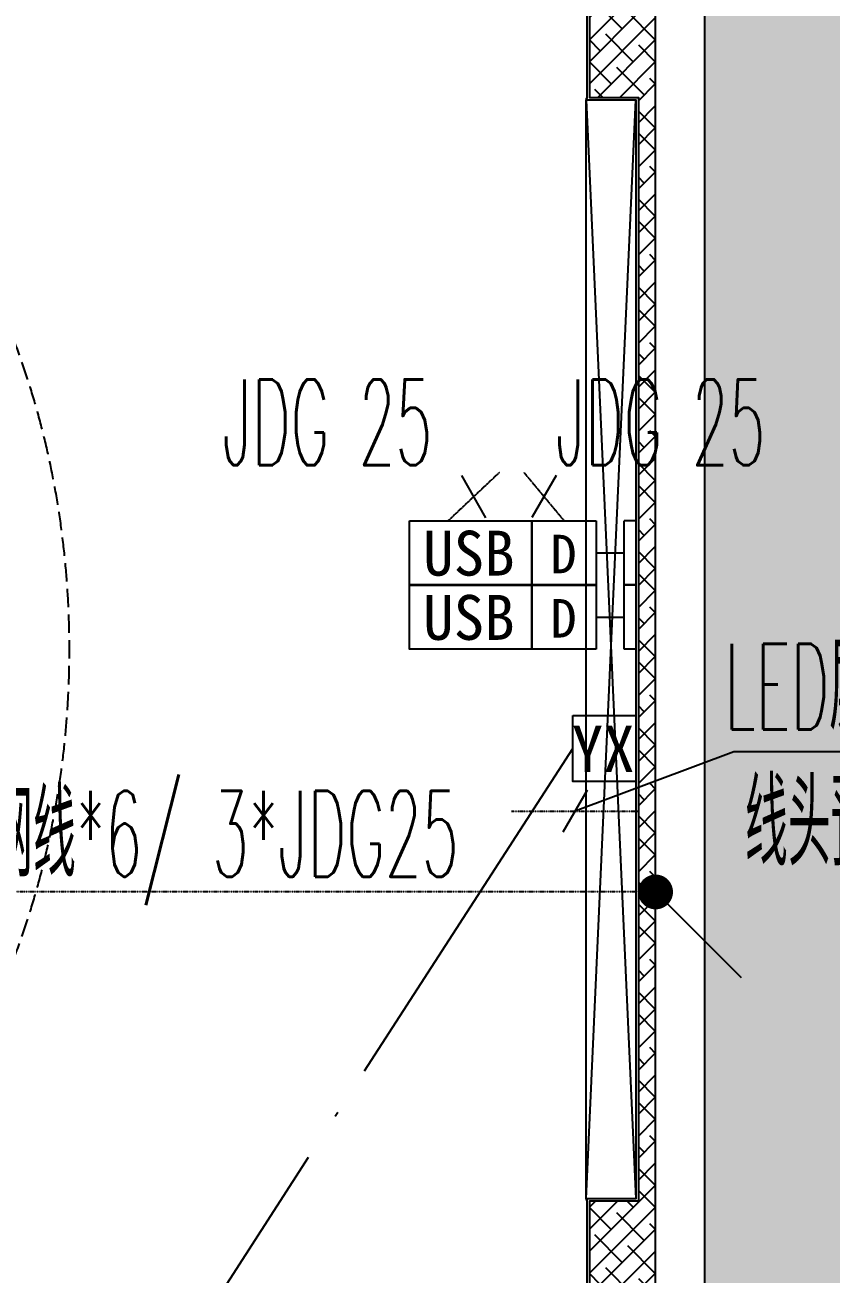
# Model space of a CAD drawing. Extents: x -284868 to 304789, y -137694 to 137894.
# Drawn here: x 264809 to 268094, y -92335 to -87243 of the extents above; entities that cross this region are included whole.
import ezdxf
from ezdxf.enums import TextEntityAlignment as Align

# ---------------------------------------------------------------- set-up
doc = ezdxf.new("R2010")
doc.units = 0
for name, pattern in [('BORDER2', [0.875, 0.25, -0.125, 0.25, -0.125, 0, -0.125]), ('DASH', [0.35, 0.25, -0.1]), ('DOTE', [2.42, 2, -0.2, 0.02, -0.2])]:
    doc.linetypes.add(name, pattern=pattern)
doc.layers.get('0').update_dxf_attribs({"linetype": 'CONTINUOUS'})
for name, color, linetype in [('0-墙', 4, 'CONTINUOUS'), ('0-非设计区域', 251, 'CONTINUOUS'), ('EM-SOCKET', 220, 'CONTINUOUS'), ('EM-插座', 240, 'CONTINUOUS'), ('LWIRE', 4, 'CONTINUOUS'), ('P-完成面', 42, 'CONTINUOUS'), ('P-平面家具', 3, 'CONTINUOUS'), ('TEXT_照明_回路标注', 41, 'CONTINUOUS'), ('WIRE-广播线', 220, 'DOTE'), ('WIRE-网络', 130, 'BORDER2')]:
    doc.layers.add(name, color=color, linetype=linetype)
doc.styles.add('20091229Typical Floor GP$0$宋体', font='', dxfattribs={"height": 2.5})
doc.styles.add('HZ_e', font='simplex.shx', dxfattribs={"width": 0.8, "bigfont": 'hztxt.shx'})
doc.styles.get("Standard").update_dxf_attribs({"font": 'GBENOR', "bigfont": 'GBCBIG'})
doc.styles.add('宋体', font='')
doc.styles.get('20091229Typical Floor GP$0$宋体').set_extended_font_data('SimSun')
doc.styles.get('宋体').set_extended_font_data('SimSun')

# ---------------------------------------------------------------- blocks, each defined once
blk = doc.blocks.new('A$Cc0ea1f79')
at = {"layer": 'P-平面家具', "linetype": 'DASH', "ltscale": 300}
blk.add_open_spline([(-5500, 0), (-5500, -37.8), (-5498.6, -75.6), (-5492, -165.5), (-5485.5, -217.5), (-5467.4, -320.8), (-5455.7, -372.2), (-5427.3, -473.8), (-5410.5, -524.1), (-5372.1, -623.3), (-5350.4, -672.2), (-5302.5, -768.3), (-5276.1, -815.6), (-5219, -908.1), (-5188.3, -953.5), (-5122.5, -1042), (-5087.5, -1085.2), (-5013.6, -1169.3), (-4974.7, -1210.2), (-4875.3, -1306.9), (-4812.8, -1361.5), (-4681, -1465), (-4611.7, -1513.9), (-4466.9, -1606), (-4391.5, -1649.1), (-4235.3, -1729.1), (-4154.7, -1766), (-3988.8, -1833.3), (-3903.7, -1863.7), (-3729.9, -1917.8), (-3641.2, -1941.5), (-3461.2, -1982.1), (-3369.8, -1998.9), (-3185.4, -2025.6), (-3092.3, -2035.4), (-2905.2, -2047.9), (-2811.3, -2050.7), (-2623.5, -2049), (-2529.7, -2044.7), (-2343.1, -2028.8), (-2250.3, -2017.4), (-2066.7, -1987.5), (-1975.9, -1969.1), (-1797.1, -1925.3), (-1709.2, -1900), (-1537.1, -1842.8), (-1452.9, -1810.9), (-1289.2, -1740.6), (-1209.6, -1702.3), (-1056, -1619.4), (-981.9, -1574.9), (-840, -1480.2), (-772.2, -1429.9), (-643.6, -1323.8), (-582.8, -1268.1), (-469, -1151.6), (-416.1, -1090.8), (-327.6, -976.2), (-290.6, -923.1), (-222.8, -814.3), (-191.9, -758.5), (-136.8, -644.7), (-112.5, -586.6), (-70.8, -468.7), (-53.4, -408.9), (-25.7, -288.1), (-15.5, -227), (-2.3, -104.3), (0.6, -42.7), (-0.9, 80.5), (-5.3, 142.1), (-21.5, 264.5), (-33.2, 325.3), (-63.8, 445.7), (-82.6, 505.2), (-127.1, 622.3), (-152.8, 679.9), (-210.6, 792.8), (-242.7, 848), (-313, 955.8), (-351.2, 1008.3), (-433.3, 1110.3), (-477.1, 1159.7), (-570.1, 1255.2), (-619.2, 1301.3), (-722.2, 1389.9), (-776.2, 1432.3), (-888.5, 1513.5), (-946.8, 1552.2), (-1067.4, 1625.5), (-1129.7, 1660.2), (-1257.9, 1725.4), (-1323.7, 1755.9), (-1458.4, 1812.6), (-1527.2, 1838.8), (-1667.5, 1886.7), (-1739, 1908.5), (-1884, 1947.4), (-1957.6, 1964.6), (-2106.3, 1994.4), (-2181.4, 2006.9), (-2332.8, 2027.3), (-2409.1, 2035.1), (-2562.2, 2046.1), (-2639, 2049.1), (-2792.8, 2050.5), (-2869.7, 2048.9), (-3023.1, 2040.8), (-3099.6, 2034.3), (-3251.6, 2016.7), (-3327.2, 2005.6), (-3476.8, 1978.6), (-3550.9, 1962.7), (-3697.1, 1926.5), (-3769.2, 1906.1), (-3911, 1860.8), (-3980.7, 1835.9), (-4117.1, 1781.7), (-4183.9, 1752.5), (-4314.1, 1689.8), (-4377.4, 1656.3), (-4500.4, 1585.3), (-4559.9, 1547.8), (-4674.8, 1468.9), (-4730.1, 1427.6), (-4835.9, 1341.1), (-4886.5, 1296.1), (-4982.5, 1202.6), (-5028, 1154.1), (-5113.4, 1054), (-5153.3, 1002.4), (-5227.1, 896.3), (-5261.1, 841.8), (-5322.7, 730.3), (-5350.3, 673.4), (-5398.7, 557.4), (-5419.6, 498.4), (-5454.4, 378.9), (-5468.2, 318.4), (-5488.7, 196.4), (-5495.3, 135), (-5499.4, 49), (-5500, 24.5), (-5500, 0)], degree=3, knots=[0, 0, 0, 0, 0.052798, 0.052798, 0.12583, 0.12583, 0.198862, 0.198862, 0.271894, 0.271894, 0.344926, 0.344926, 0.417958, 0.417958, 0.49099, 0.49099, 0.564022, 0.564022, 0.637054, 0.637054, 0.742154, 0.742154, 0.847255, 0.847255, 0.952356, 0.952356, 1.057456, 1.057456, 1.162557, 1.162557, 1.267658, 1.267658, 1.372758, 1.372758, 1.477859, 1.477859, 1.58296, 1.58296, 1.68806, 1.68806, 1.793161, 1.793161, 1.898262, 1.898262, 2.003362, 2.003362, 2.108463, 2.108463, 2.213564, 2.213564, 2.318664, 2.318664, 2.423765, 2.423765, 2.528866, 2.528866, 2.633966, 2.633966, 2.720038, 2.720038, 2.806109, 2.806109, 2.89218, 2.89218, 2.978251, 2.978251, 3.064322, 3.064322, 3.150394, 3.150394, 3.236465, 3.236465, 3.322536, 3.322536, 3.408607, 3.408607, 3.494678, 3.494678, 3.580749, 3.580749, 3.666821, 3.666821, 3.752892, 3.752892, 3.838963, 3.838963, 3.925034, 3.925034, 4.011105, 4.011105, 4.097177, 4.097177, 4.183248, 4.183248, 4.269319, 4.269319, 4.35539, 4.35539, 4.441461, 4.441461, 4.527532, 4.527532, 4.613604, 4.613604, 4.699675, 4.699675, 4.785746, 4.785746, 4.871817, 4.871817, 4.957888, 4.957888, 5.04396, 5.04396, 5.130031, 5.130031, 5.216102, 5.216102, 5.302173, 5.302173, 5.388244, 5.388244, 5.474316, 5.474316, 5.560387, 5.560387, 5.646458, 5.646458, 5.732529, 5.732529, 5.8186, 5.8186, 5.904671, 5.904671, 5.990743, 5.990743, 6.076814, 6.076814, 6.162885, 6.162885, 6.248956, 6.248956, 6.283185, 6.283185, 6.283185, 6.283185], dxfattribs=at)
blk = doc.blocks.new('FDHFGJ')
at = {"ltscale": 0.1}
for p, q in [((-1.071, 0.866), (-2.803, 0.866)), ((-2.803, 0.866), (-2.803, -0.866)), ((-1.071, 0), (-1.071, 0.866)), ((-0.315, 0.866), (-0.315, 0)), ((0, 0.866), (-0.315, 0.866)), ((0, -0.866), (0, 0.866)), ((-1.071, -0.866), (-1.071, 0)), ((-1.071, 0), (-0.315, 0)), ((-0.315, 0), (-0.315, -0.866)), ((-2.803, -0.866), (-1.071, -0.866)), ((0, -0.866), (-0.315, -0.866))]:
    blk.add_line(p, q, dxfattribs=at)
at = {"ltscale": 0.1, "style": '20091229Typical Floor GP$0$宋体', "text_generation_flag": 4}
blk.add_attdef('TV', text='', height=1.04, rotation=180, dxfattribs=at).set_placement((-1.952, 0.032), align=Align.MIDDLE)
blk = doc.blocks.new('A$Cddcb813a')
at = {"ltscale": 5}
blk.add_lwpolyline([(-256.7, 269.6), (256.7, 269.6), (256.7, 0), (-256.7, 0)], close=True, dxfattribs=at)
at = {"style": '宋体'}
blk.add_text('USB', height=188.23, dxfattribs=at).set_placement((-200, 39.5))
blk = doc.blocks.new('A$C1e990979')
at = {"ltscale": 5}
blk.add_lwpolyline([(-256.7, 0), (0, 0), (0, -269.6), (-256.7, -269.6)], close=True, dxfattribs=at)
at = {"style": '宋体'}
blk.add_text('YX', height=188.23, dxfattribs=at).set_placement((-261.5, -230.1))
blk = doc.blocks.new('$TelecSys$00000080')
for p, q in [((0.104, 0.104), (0.104, 0.104)), ((-0.7, -0.7), (0, 0)), ((-0.104, -0.104), (-0.104, -0.104))]:
    blk.add_line(p, q)
at = {"const_width": 0.142}
blk.add_lwpolyline([(0.071, 0, 1), (-0.071, 0, 1)], format="xyb", close=True, dxfattribs=at)
blk.add_solid([(-0.63, -0.77), (-0.77, -0.63), (-1.15, -1.15)])
at = {"width": 0.8, "flags": 9}
blk.add_attdef('A', (0, 0), '', height=0.00002, rotation=180, dxfattribs=at)

msp = doc.modelspace()

# ---------------------------------------------------------------- hatches: boundary and pattern name
at = {"layer": '0-非设计区域', "ltscale": 3}
h = msp.add_hatch(dxfattribs=at)
h.set_pattern_fill('ANGLE', color=256, scale=100)
h.set_pattern_definition([(0, (-155771.8, 278012.8), (0, 698.5), [508, -190.5]), (90, (-155771.8, 278012.8), (-698.5, 4e-14), [508, -190.5])])
h.paths.add_polyline_path([(269879.1, -67385.8), (269879.1, -75488.5), (267579.1, -75488.5), (267579.1, -94382), (269379.1, -94382), (269379.1, -95588.5), (278979.1, -95588.5), (278979.1, -99388.5), (275429.1, -99388.5), (275429.1, -99688.5), (269379.1, -99688.5), (269379.1, -103688.5), (278379.1, -103688.5), (278379.1, -106368.5), (283679.1, -106368.5), (283679.1, -117135.8), (284529.1, -117135.8), (284529.1, -118589), (295529.5, -118589), (295529.5, -65088), (284529.1, -65088), (284529.1, -67385.8), (283029.1, -67385.8), (283029.1, -65088.5), (270529.1, -65088.5), (270529.1, -67385.8)])
at = {"layer": 'P-完成面', "ltscale": 3}
h = msp.add_hatch(dxfattribs=at)
h.set_pattern_fill('ANSI38', color=250, scale=20)
h.set_pattern_definition([(45, (-155771.77, 278012.77), (-44.9012806, 44.9012806), []), (135, (-155771.77, 278012.77), (-134.703842, 44.9012806), [158.75, -95.25])])
h.paths.add_polyline_path([(267379.1, -84598.5), (266249.1, -84598.5, 1), (266249.1, -84678.5), (266409.1, -84678.5), (266409.1, -84748.5), (266599.1, -84748.5, -0.414214), (266729.1, -84878.5), (266729.1, -85798.5, -0.414214), (266599.1, -85928.5), (266409.1, -85928.5), (266409.1, -85998.5), (266249.1, -85998.5, 1), (266249.1, -86078.5), (266849.1, -86078.5, -0.414214), (267359.1, -86588.5), (267359.1, -87198.5), (267288.5, -87198.5, 0.447214), (267199.1, -87098.5, 0.414214), (267109.1, -87188.5), (267109.1, -87538.5), (267309.1, -87538.5), (267309.1, -92038.5), (267109.1, -92038.5), (267109.1, -92388.5, 0.414214), (267199.1, -92478.5, 0.447214), (267288.5, -92378.5), (267379.1, -92378.5)])

# ---------------------------------------------------------------- linework, layer by layer
at = {"layer": '0-墙', "ltscale": 3}
msp.add_lwpolyline([(267579.1, -95158.5), (267579.1, -95438.5), (267379.1, -95438.5), (267379.1, -75288.5), (267829.1, -75288.5), (267829.1, -75488.5), (267579.1, -75488.5), (267579.1, -95008.5), (267649.1, -95008.5), (267649.1, -95158.5), (267579.1, -95158.5)], dxfattribs=at)
at = {"layer": '0-非设计区域', "ltscale": 3}
msp.add_lwpolyline([(295529.5, -118589), (295529.5, -65088), (284529.1, -65088), (284529.1, -67385.8), (283029.1, -67385.8), (283029.1, -65088.5), (270529.1, -65088.5), (270529.1, -67385.8), (269879.1, -67385.8), (269879.1, -75488.5), (267579.1, -75488.5), (267579.1, -94382), (269379.1, -94382), (269379.1, -95588.5), (278979.1, -95588.5), (278979.1, -99388.5)], dxfattribs=at)
at = {"layer": 'P-完成面', "color": 6, "ltscale": 3}
for p, q in [((267096.1, -92028.5), (267299.1, -87548.5)), ((267096.1, -87548.5), (267299.1, -92028.5))]:
    msp.add_line(p, q, dxfattribs=at)
at = {"layer": 'P-完成面', "color": 251, "ltscale": 3}
msp.add_lwpolyline([(267379.1, -84598.5), (266249.1, -84598.5, 1), (266249.1, -84678.5), (266409.1, -84678.5), (266409.1, -84748.5), (266599.1, -84748.5, -0.414214), (266729.1, -84878.5), (266729.1, -85798.5, -0.414214), (266599.1, -85928.5), (266409.1, -85928.5), (266409.1, -85998.5), (266249.1, -85998.5, 1), (266249.1, -86078.5), (266849.1, -86078.5, -0.414214), (267359.1, -86588.5), (267359.1, -87198.5), (267288.5, -87198.5, 0.447214), (267199.1, -87098.5, 0.414214), (267109.1, -87188.5), (267109.1, -87538.5), (267309.1, -87538.5), (267309.1, -92038.5), (267109.1, -92038.5), (267109.1, -92388.5, 0.414214)], format="xyb", dxfattribs=at)
at = {"layer": 'P-完成面', "ltscale": 3}
msp.add_lwpolyline([(267099.1, -87188.5), (267099.1, -87543.5), (267096.1, -87543.5), (267096.1, -87548.5), (267299.1, -87548.5), (267299.1, -92028.5), (267096.1, -92028.5), (267096.1, -92033.5), (267099.1, -92033.5), (267099.1, -92388.5, 0.414214)], format="xyb", dxfattribs=at)
at = {"layer": 'P-完成面', "color": 6, "ltscale": 3}
msp.add_lwpolyline([(267096.1, -92028.5), (267096.1, -87548.5)], dxfattribs=at)
at = {"layer": 'TEXT_照明_回路标注'}
for p, q in [((266686.7, -89252.5), (266589.3, -89079.7)), ((266974.2, -89080.5), (266874.2, -89251.8)), ((267100.7, -90363.3), (267000.6, -90534.5))]:
    msp.add_line(p, q, dxfattribs=at)
msp.add_lwpolyline([(270420.9, -90207.2), (267697.9, -90207.2), (267050.7, -90448.9)], dxfattribs=at)
at = {"layer": 'WIRE-广播线', "ltscale": 1000}
msp.add_lwpolyline([(264878.9, -93539.3), (267042.4, -90192.9)], dxfattribs=at)
at = {"layer": 'WIRE-网络'}
for points in [[(266533.7, -89264.6), (266742.3, -89067.6)], [(266842.3, -89067.7), (267006.1, -89264.6)], [(266792.3, -90448.9), (267309.1, -90448.9)], [(267379.1, -90777.9), (263406.7, -90777.9), (263633.5, -90831.7)]]:
    msp.add_lwpolyline(points, dxfattribs=at)

# ---------------------------------------------------------------- block references
at = {"ltscale": 3, "rotation": 90}
msp.add_blockref('A$Cc0ea1f79', (262938.8, -87038.5), dxfattribs=at)
at = {"layer": 'EM-插座', "ltscale": 5, "xscale": 0.9715748846581487, "yscale": 0.9715748846581487, "zscale": 0.9715748846581487}
for p in [(266625.8, -89526.5), (266625.8, -89788.5)]:
    msp.add_blockref('A$Cddcb813a', p, dxfattribs=at)
at = {"layer": 'EM-插座', "ltscale": 5}
ref = msp.add_blockref('FDHFGJ', (267299.1, -89395.5), dxfattribs=dict(at, xscale=-151.2003926617508, yscale=151.2003926617508, zscale=151.2003926617508, rotation=180))
ref.add_attrib('TV', 'D', dxfattribs={"layer": 'EM-SOCKET', "ltscale": 0.1, "height": 157.2, "rotation": 180, "style": '20091229Typical Floor GP$0$宋体', "text_generation_flag": 6}).set_placement((267004, -89400.3), align=Align.MIDDLE)
ref = msp.add_blockref('FDHFGJ', (267299.1, -89657.5), dxfattribs=dict(at, xscale=-151.2003926617508, yscale=151.2003926617508, zscale=151.2003926617508, rotation=180))
ref.add_attrib('TV', 'D', dxfattribs={"layer": 'EM-SOCKET', "ltscale": 0.1, "height": 157.2, "rotation": 180, "style": '20091229Typical Floor GP$0$宋体', "text_generation_flag": 6}).set_placement((267004, -89662.3), align=Align.MIDDLE)
msp.add_blockref('A$C1e990979', (267299.1, -90058.1), dxfattribs=at)
at = {"layer": 'LWIRE', "xscale": 500, "yscale": 500, "zscale": 500, "rotation": 90}
msp.add_blockref('$TelecSys$00000080', (267379.1, -90777.9), dxfattribs=at)

# ---------------------------------------------------------------- texts
at = {"layer": 'TEXT_照明_回路标注', "style": 'HZ_e', "width": 0.5}
for s, p in [('JDG 25', (265613.9, -89038.2, 0.1)), ('JDG 25', (266971.9, -89038.2, 0.1)), ('LED屏预留网线*10/ 5*JDG25', (267659.6, -90115.8, 0.1)), ('沙盘区域预留网线*6/ 3*JDG25', (263616.1, -90715.7, 0.1)), ('线头预留5m', (267742.9, -90670.8, 0.1))]:
    msp.add_text(s, height=350, dxfattribs=at).set_placement(p)

doc.saveas('drawing.dxf')
